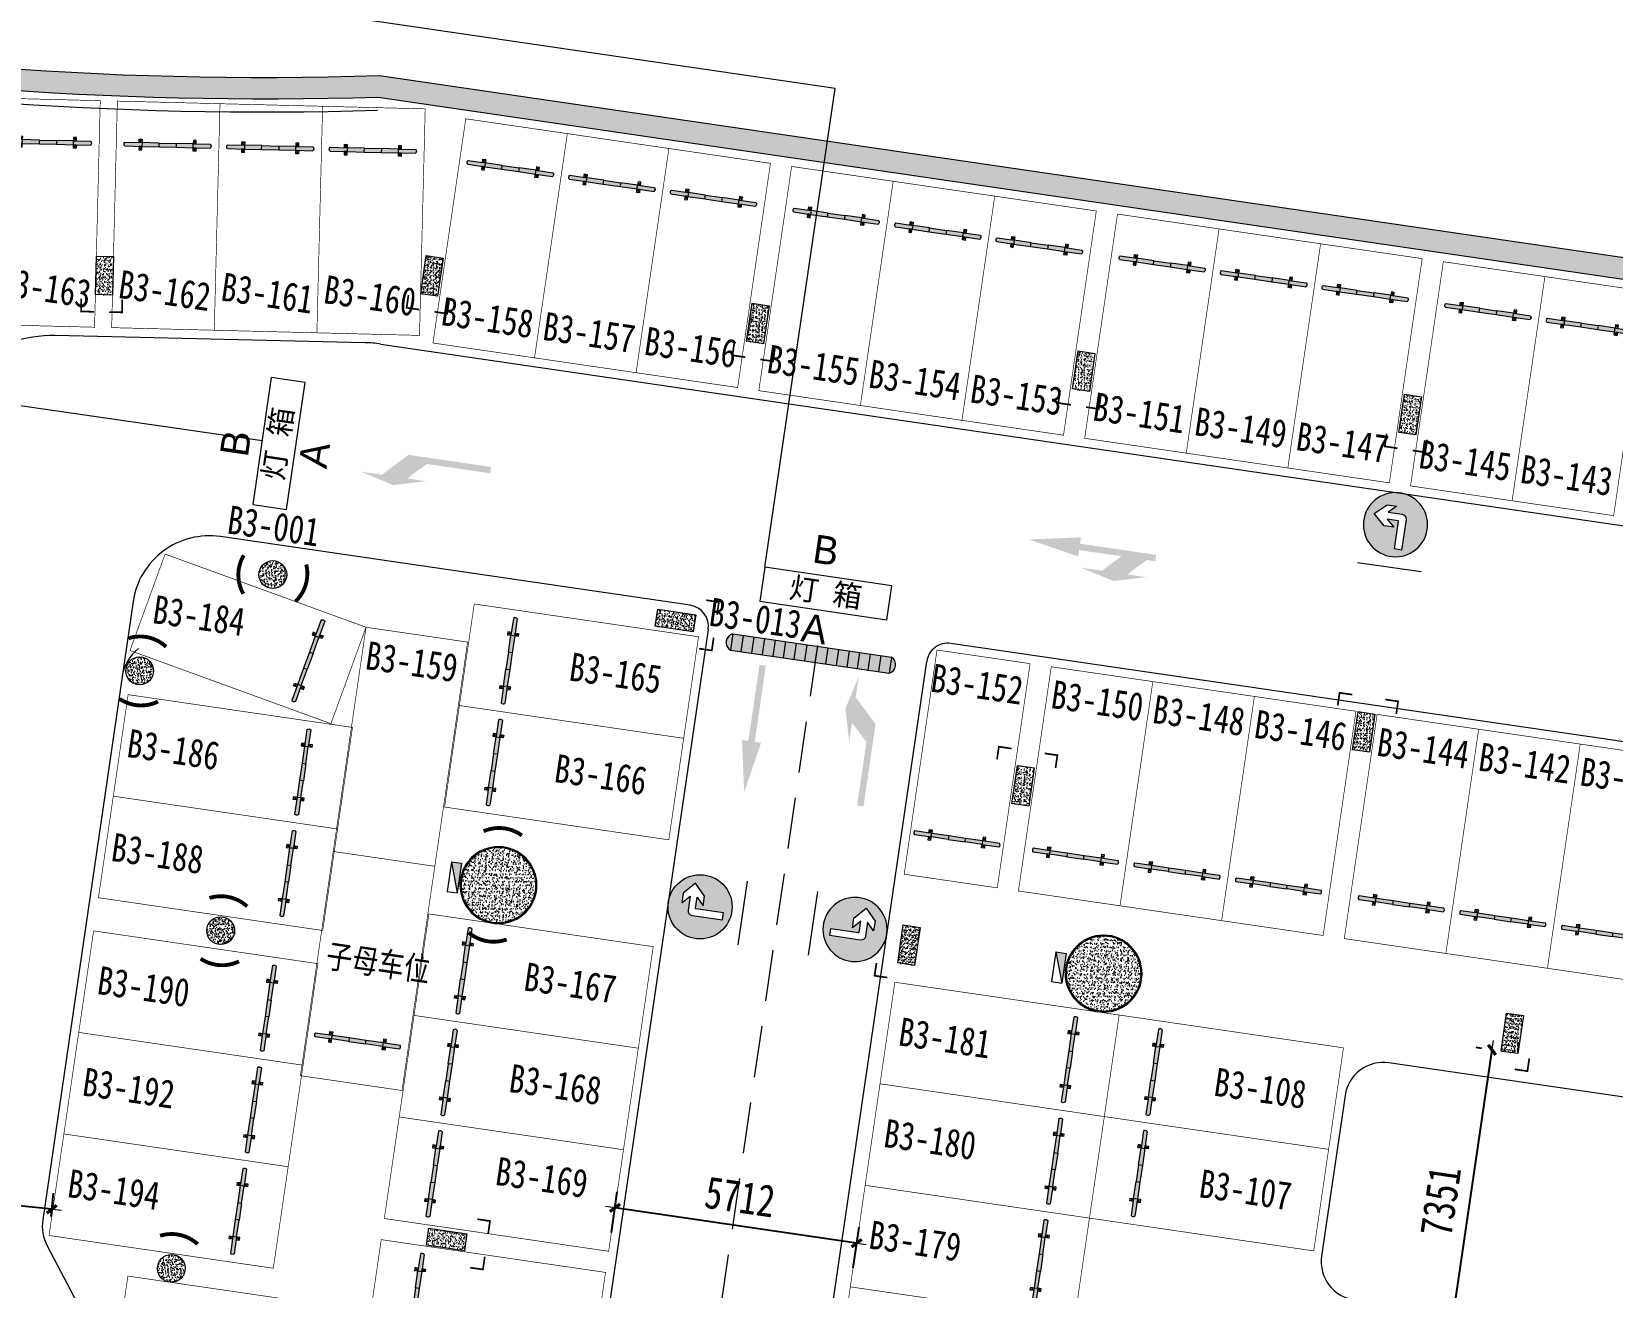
# Model space of a CAD drawing. Header units: inches. Extents: x -414268 to 632271, y -366004 to 318730.
# Drawn here: x 117050 to 154010, y 165800 to 195171 of the extents above; entities that cross this region are included whole.
import ezdxf

# ---------------------------------------------------------------- set-up
doc = ezdxf.new("R2010")
doc.units = ezdxf.units.IN
doc.header["$LTSCALE"] = 1200
doc.header["$MEASUREMENT"] = 0
doc.linetypes.add('DASHEDX2', pattern=[1.5, 1, -0.5])
doc.linetypes.add('DOTE', pattern=[2.4200000000000004, 2, -0.2, 0.02, -0.2])
doc.layers.get('0').update_dxf_attribs({"linetype": 'CONTINUOUS', "lineweight": 0})
doc.layers.get('DEFPOINTS').update_dxf_attribs({"linetype": 'CONTINUOUS', "lineweight": 0})
for name, color, linetype, lineweight in [('0--PAI--', 7, 'CONTINUOUS', 0), ('0--PAI--BLACK', 7, 'CONTINUOUS', 0), ('0--PAI--BLUE', 5, 'CONTINUOUS', 0), ('0--PAI--HUANG', 40, 'CONTINUOUS', 0), ('0--子母车位（文字）', 11, 'CONTINUOUS', 0), ('0--尺寸', 3, 'CONTINUOUS', 0), ('0--弧型立面标', 7, 'CONTINUOUS', 0), ('0--挡车架', 7, 'CONTINUOUS', 0), ('0--灯箱编号', 3, 'CONTINUOUS', 0), ('0--直行箭头', 7, 'CONTINUOUS', 0), ('0--立面标', 7, 'CONTINUOUS', 0), ('0--路缘线', 1, 'CONTINUOUS', 0), ('0--转弯箭头', 7, 'CONTINUOUS', 0), ('0－－直行转弯箭头', 7, 'CONTINUOUS', 0), ('0－－车位', 4, 'CONTINUOUS', 0), ('0－－车位号码', 7, 'CONTINUOUS', 0), ('7', 7, 'CONTINUOUS', 0), ('COL-GRID-UG-2$0$A-ANNO-DIM', 7, 'CONTINUOUS', 0), ('COL-GRID-UG-2$0$A-CORE-PAR', 7, 'CONTINUOUS', 0), ('COL-GRID-UG-2$0$A-MTRL-HTC', 7, 'CONTINUOUS', 0), ('COL-GRID-UG-2$0$STR-COMP-0', 7, 'CONTINUOUS', 0), ('COL-GRID-UG-2$0$STR-COMP-4', 7, 'CONTINUOUS', 0), ('COL-HATCH', 7, 'CONTINUOUS', 0), ('COLUMN', 7, 'CONTINUOUS', 0), ('DOTE', 7, 'DOTE', 0), ('HATCH', 7, 'CONTINUOUS', 0), ('HY消火栓', 7, 'CONTINUOUS', 0), ('PUB_TEXT', 7, 'CONTINUOUS', 0), ('WALL', 7, 'CONTINUOUS', 0)]:
    doc.layers.add(name, color=color, linetype=linetype, lineweight=lineweight)
doc.styles.add('-宋体', font='', dxfattribs={"width": 0.8})
doc.styles.add('-黑体', font='simhei.ttf', dxfattribs={"width": 0.8})
doc.styles.add('COL-GRID-UG-1_8A_200701112', font='romans.shx', dxfattribs={"width": 0.85})
doc.styles.add('方正大黑', font='', dxfattribs={"width": 0.8})
doc.styles.get('-宋体').set_extended_font_data('SimSun')
doc.styles.get('方正大黑').set_extended_font_data('FZDaHei-B02S')
doc.dimstyles.new('DIMN150', dxfattribs={"dimscale": 1.5, "dimtxt": 250, "dimasz": 1, "dimexe": 250, "dimexo": 300, "dimgap": 150, "dimtad": 1, "dimdec": 0, "dimzin": 0, "dimdsep": 46, "dimtxsty": 'COL-GRID-UG-1_8A_200701112', "dimblk": '_DIMX', "dimcen": 0.09, "dimdle": 0.375, "dimclrd": 1, "dimclre": 1, "dimclrt": 7, "dimadec": 0, "dimazin": 0, "dimtfac": 1, "dimtdec": 0, "dimtix": 1, "dimtmove": 0, "dimatfit": 3, "dimldrblk": '_DIMX', "dimfxl": 250, "dimtolj": 1, "dimtzin": 0, "dimarcsym": 0})

# ---------------------------------------------------------------- blocks, each defined once
blk = doc.blocks.new('COL-GRID-UG-2$0$_8')
at = {"layer": 'COL-GRID-UG-2$0$STR-COMP-4'}
h = blk.add_hatch(dxfattribs=at)
h.set_pattern_fill('AR-CONC', color=251, scale=0.02, angle=8.320600316395613, style=0)
h.set_pattern_definition([(50.00000000000038, (-65.0903522020077, -5.269292141296299), (0.1434520365201508, -0.01255042699651813), [0.015, -0.165]), (355.0000000000004, (-65.0903522020077, -5.269292141296299), (-0.02775026672260095, 0.1504384267400022), [0.012, -0.132]), (100.4514000000003, (-65.07839786600769, -5.270338009296299), (0.1157018763428035, 0.1378879084121915), [0.012748038, -0.1402284224]), (46.18420000000039, (-65.0903522020077, -5.2292921412963), (0.2134482097251291, -0.0331038028658023), [0.0225, -0.2475000000000001]), (96.63560000000038, (-65.07256485300769, -5.2320508026963), (0.1869325411097395, 0.1948235741800896), [0.0191220576, -0.2103426]), (351.1842000000003, (-65.0903522020077, -5.2292921412963), (0.1869323890267243, 0.1948237201850661), [0.01800000000000001, -0.1980000000000001]), (21.00000000000039, (-65.07035220200768, -5.239292141296302), (0.1193814104236928, -0.08052377813306705), [0.015, -0.165]), (326.0000000000004, (-65.07035220200768, -5.239292141296302), (0.04866306638431545, 0.1450300090093709), [0.012, -0.132]), (71.45140000000038, (-65.06040375540769, -5.2460024624963), (0.1680445257162976, 0.06450609934199153), [0.012748038, -0.1402284224]), (37.50000000000041, (-65.0903522020077, -5.269292141296299), (0.002431971063457723, 0.06657877076626231), [0, -0.1304, 0, -0.134, 0, -0.1325]), (7.500000000000348, (-65.0903522020077, -5.269292141296299), (0.05261390748842924, 0.07888234237647238), [0, -0.07640000000000001, 0, -0.1274, 0, -0.05050000000000001]), (327.5000000000003, (-65.13495220200768, -5.269292141296299), (0.1067644872344819, -0.004510974346875299), [0, -0.05000000000000002, 0, -0.156, 0, -0.207]), (317.5000000000003, (-65.15495220200769, -5.269292141296301), (0.1166372338684771, 0.02002099646646426), [0, -0.06500000000000002, 0, -0.1036, 0, -0.147])])
h.paths.add_polyline_path([(0.4500000000000597, -0.2000000000000028), (-0.4500000000000455, -0.2000000000000135), (-0.4500000000000313, 0.1999999999999922), (0.4500000000000455, 0.2000000000000028)])
at = {"layer": 'COL-GRID-UG-2$0$STR-COMP-0'}
blk.add_lwpolyline([(0.4500000000000597, -0.2000000000000028), (-0.4500000000000455, -0.2000000000000135), (-0.4500000000000313, 0.1999999999999922), (0.4500000000000455, 0.2000000000000028)], close=True, dxfattribs=at)
blk = doc.blocks.new('COL-GRID-UG-2$0$_65')
at = {"layer": 'COL-GRID-UG-2$0$STR-COMP-4'}
h = blk.add_hatch(dxfattribs=at)
h.set_pattern_fill('AR-CONC', color=251, scale=0.02000000000000003, angle=-71.45922951694362, style=0)
h.set_pattern_definition([(330.220170166661, (9.780911265253447, -53.02194924296044), (0.01310157522271839, -0.1434027500651823), [0.01500000000000002, -0.1650000000000003]), (275.2201701666611, (9.780911265253447, -53.02194924296044), (0.1431276881705953, 0.05400242977981085), [0.01200000000000002, -0.1320000000000001]), (20.67157016666113, (9.78200306402368, -53.03389947159923), (0.1562291924156083, -0.08940044134511446), [0.01274803800000002, -0.1402284224000002]), (326.4043701666611, (9.820276593525996, -53.01485199490259), (0.005293820626032765, -0.2159351186403456), [0.02250000000000003, -0.2475000000000004]), (16.85577016666115, (9.820717733939517, -53.03284658832125), (0.2249000141792535, -0.1493987403033274), [0.01912205760000002, -0.2103426000000002]), (271.4043701666612, (9.820276593525996, -53.01485199490259), (0.2249001308833271, -0.1493985647275436), [0.01800000000000001, -0.1980000000000001]), (301.2201701666611, (9.813983885486785, -53.03630897105332), (-0.05806413691702267, -0.1317746409733485), [0.01500000000000002, -0.1650000000000003]), (246.2201701666611, (9.813983885486785, -53.03630897105332), (0.1513631941852344, -0.02215809082988847), [0.01200000000000002, -0.1320000000000001]), (351.6715701666611, (9.809145200398241, -53.0472901880612), (0.0932989364987837, -0.1539328032737996), [0.01274803800000002, -0.1402284224000002]), (317.7201701666611, (9.780911265253447, -53.02194924296044), (0.06595388672758523, 0.009419767806314105), [0, -0.1304000000000001, 0, -0.1340000000000001, 0, -0.1325000000000001]), (287.720170166661, (9.780911265253447, -53.02194924296044), (0.08696608138238515, -0.03778290471883278), [0, -0.0764000000000001, 0, -0.1274000000000002, 0, -0.05050000000000007]), (247.7201701666611, (9.772997833668946, -52.97805690193655), (0.01450395159196302, -0.1058708647939462), [0, -0.05000000000000007, 0, -0.1560000000000002, 0, -0.2070000000000003]), (237.7201701666611, (9.769449209640019, -52.95837423780027), (0.04039841199479828, -0.1112342255436634), [0, -0.06500000000000007, 0, -0.1036000000000001, 0, -0.1470000000000002])])
edge = h.paths.add_edge_path()
edge.add_arc((-3.552713678800501e-15, 0), 0.325, 0, 360)
at = {"layer": 'COL-GRID-UG-2$0$STR-COMP-0'}
blk.add_circle((-3.552713678800501e-15, 0), 0.325, dxfattribs=at)
blk = doc.blocks.new('COL-GRID-UG-2$0$COL_1_80')
at = {"layer": 'COL-GRID-UG-2$0$A-MTRL-HTC'}
h = blk.add_hatch(dxfattribs=at)
h.set_pattern_fill('STEEL', color=256, scale=0.5, style=0)
h.set_pattern_definition([(315, (21.45000000000017, -21.45000000000019), (-0.04419417382415922, -0.04419417382415921), []), (315, (21.45000000000017, -21.48125000000019), (-0.04419417382415922, -0.04419417382415921), [])])
edge = h.paths.add_edge_path(flags=16)
edge.add_arc((-8.881784197001252e-16, 0), 0.8749999999999984, 0, 360)
edge = h.paths.add_edge_path()
edge.add_arc((-8.881784197001252e-16, 0), 0.8999999999999985, 0, 360)
h = blk.add_hatch(dxfattribs=at)
h.set_pattern_fill('AR-CONC', color=256, scale=0.025, style=0)
h.set_pattern_definition([(310, (21.45000000000017, -21.45000000000019), (0.1793150456501884, 0.01568803374564876), [0.01875, -0.20625]), (5.000000000000026, (21.45000000000017, -21.45000000000019), (-0.03468783340325002, -0.188048033425003), [0.015, -0.165]), (259.5486, (21.46494292000016, -21.44869266500019), (0.1446273454285054, -0.1723598855152384), [0.01593504749999999, -0.1752855279999999]), (313.8158, (21.45000000000017, -21.5000000000002), (0.2668102621564111, 0.04137975358225449), [0.02812499999999999, -0.3093749999999999]), (263.3644, (21.47223418625017, -21.4965516732502), (0.2336656763871758, -0.2435294677251105), [0.02390257199999999, -0.26292825]), (8.815800000000026, (21.45000000000017, -21.5000000000002), (0.2336654862834068, -0.2435296502313312), [0.0225, -0.2475]), (339, (21.47500000000016, -21.48750000000018), (0.1492267630296154, 0.1006547226663347), [0.01874999999999999, -0.2062499999999999]), (34, (21.47500000000016, -21.48750000000018), (0.06082883298039541, -0.1812875112617133), [0.015, -0.165]), (288.5486, (21.48743555825017, -21.4791120985002), (0.2100556571453725, -0.08063262417748812), [0.01593504749999999, -0.1752855279999999]), (322.5, (21.45000000000017, -21.45000000000019), (0.003039963829322657, -0.08322346345782788), [0, -0.163, 0, -0.1675, 0, -0.165625]), (352.5, (21.45000000000017, -21.45000000000019), (0.06576738436053713, -0.09860292797059007), [0, -0.0955, 0, -0.15925, 0, -0.063125]), (32.50000000000005, (21.39425000000017, -21.45000000000019), (0.1334556090431022, 0.005638717933594935), [0, -0.06249999999999999, 0, -0.195, 0, -0.2587499999999999]), (42.50000000000004, (21.36925000000016, -21.45000000000019), (0.1457965423355966, -0.02502624558307943), [0, -0.08124999999999999, 0, -0.1295, 0, -0.18375])])
edge = h.paths.add_edge_path()
edge.add_arc((-8.881784197001252e-16, 0), 0.8749999999999984, 0, 360)
at = {"layer": 'COL-GRID-UG-2$0$A-CORE-PAR'}
for radius in [0.8999999999999985, 0.8749999999999984]:
    blk.add_circle((-8.881784197001252e-16, 0), radius, dxfattribs=at)
blk = doc.blocks.new('HY')
for p, q in [((0, 0), (0.2400000000000055, -1.77635683940025e-15)), ((0, 0), (0.2400000000000038, -0.6999999999999993)), ((1.77635683940025e-15, -1.77635683940025e-15), (0, -0.6999999999999993)), ((0.240000000000002, -1.77635683940025e-15), (0.2400000000000002, -0.6999999999999993)), ((0, -0.6999999999999993), (0.2400000000000038, -0.6999999999999993))]:
    blk.add_line(p, q)
blk.add_solid([(1.77635683940025e-15, -5.329070518200751e-15), (0.2400000000000055, -1.77635683940025e-15), (0.2400000000000002, -0.6999999999999993)])
blk = doc.blocks.new('A$C47DC52A3')
at = {"layer": 'DOTE'}
blk.add_circle((13968.80007173077, 13968.80005914877), 13968.79999999996, dxfattribs=at)
at = {"layer": 'WALL'}
blk.add_lwpolyline([(16018.78656021537, 24118.80005914977), (16278.28656021537, 24118.80005914977), (16278.28656021537, 23368.80005914977), (16018.78656021537, 23368.80005914977), (16018.80007173079, 21868.80005914873), (16168.80007173079, 21868.80005914873), (16168.78656021537, 23268.80005914977), (16378.28656021537, 23268.80005914977), (16378.28656021537, 24118.80005914872), (16168.78656021537, 24118.80005914872), (16168.80007173079, 24118.80005915424), (16018.80007173079, 24118.80005915424)], close=True, dxfattribs=at)
blk = doc.blocks.new('A$C6F4820FC')
at = {"layer": '0--挡车架'}
h = blk.add_hatch(color=256, dxfattribs=at)
h.paths.add_polyline_path([(2017.784217856827, 79.3952663297232, 0.3952043560108401), (2017.78421785311, 169.3952663332057), (1617.474230922457, 169.3952663332057), (1617.474230922458, 79.39526633119387), (1684.499301437642, 79.39526633119385)])
h.paths.add_polyline_path([(818.9364171714836, 169.3952663332057), (818.9364171714836, 79.39526633119385), (1216.632018534735, 79.39526633119385), (1216.632018534736, 169.3952663332057)])
h.paths.add_polyline_path([(418.094204783764, 79.39526633119385), (418.0942047837638, 169.3952663332057), (351.0691342685791, 169.3952663332057), (17.78421785310638, 169.395266333202, 0.3952043560108128), (17.78421784939219, 79.39526632972411)])
h = blk.add_hatch(color=256, dxfattribs=at)
h.paths.add_polyline_path([(1617.474230922457, 169.3952663332057), (1684.499301437642, 169.3952663332057), (1684.499301437642, 248.7905199443812), (1617.474230922457, 248.7905199443812)])
h.paths.add_polyline_path([(1638.848788944474, 209.0928931387934, -1), (1663.124743415625, 209.0928931387934, -1)], flags=16)
h.paths.add_polyline_path([(1617.474230922457, 1.272001827601343e-05), (1684.499301437642, 1.272001827601343e-05), (1684.499301437642, 79.39526633119387), (1617.474230922457, 79.39526633119384)])
h.paths.add_polyline_path([(1638.848788944473, 39.69763952560606, -1), (1663.124743415624, 39.69763952560606, -1)], flags=16)
h.paths.add_polyline_path([(351.069134268579, 248.7905199443813), (351.0691342685791, 169.3952663332057), (418.0942047837639, 169.3952663332057), (418.0942047837638, 248.7905199443812)])
h.paths.add_polyline_path([(396.7196467617473, 209.0928931387934, 1), (372.4436922905957, 209.0928931387934, 1)], flags=16)
h.paths.add_polyline_path([(418.0942047837639, 79.39526633119387), (351.0691342685791, 79.39526633119387), (351.0691342685791, 1.272001827601343e-05), (418.0942047837639, 1.272001827601343e-05)])
h.paths.add_polyline_path([(372.4436922905957, 39.69763952560606, -1), (396.7196467617473, 39.69763952560606, -1)], flags=16)
h = blk.add_hatch(color=40, dxfattribs=at)
h.paths.add_polyline_path([(1216.632018534736, 169.3952663332056), (1216.632018534735, 79.39526633119385), (1617.474230922457, 79.39526633119385), (1617.474230922457, 169.3952663332056)])
h.paths.add_polyline_path([(818.9364171714836, 79.39526633119385), (818.9364171714836, 169.3952663332057), (418.0942047837639, 169.3952663332057), (418.0942047837639, 79.39526633119385)])
for p, q in [((17.78421785310638, 169.395266333202), (418.0942047837639, 169.3952663332057)), ((17.78421784939155, 79.39526632972411), (418.0942047837639, 79.39526633119385)), ((818.9364171714838, 169.3952663332057), (1216.632018534736, 169.3952663332057)), ((818.9364171714838, 79.39526633119385), (1216.632018534735, 79.39526633119385)), ((1617.474230922457, 169.3952663332057), (2017.78421785311, 169.3952663332057)), ((1617.474230922457, 79.39526633119385), (2017.784217856827, 79.3952663297232))]:
    blk.add_line(p, q, dxfattribs=at)
for points in [[(418.0942047837639, 169.3952663332057), (351.0691342685791, 169.3952663332057), (351.0691342685791, 248.7905199443812), (418.0942047837639, 248.7905199443812)], [(418.0942047837639, 79.39526633119385), (351.0691342685791, 79.39526633119385), (351.0691342685791, 1.272001827601343e-05), (418.0942047837639, 1.272001827601343e-05)], [(1617.474230922457, 169.3952663332057), (1684.499301437642, 169.3952663332057), (1684.499301437642, 248.7905199443812), (1617.474230922457, 248.7905199443812)], [(1617.474230922457, 79.39526633119385), (1684.499301437642, 79.39526633119385), (1684.499301437642, 1.272001827601343e-05), (1617.474230922457, 1.272001827601343e-05)]]:
    blk.add_lwpolyline(points, close=True, dxfattribs=at)
at = {"layer": '0--挡车架', "color": 0}
for points in [[(818.9364171714838, 169.3952663332057), (818.9364171714838, 79.39526633119385), (418.0942047837639, 79.39526633119385), (418.0942047837639, 169.3952663332057)], [(1617.474230922457, 169.3952663332057), (1617.474230922457, 79.39526633119385), (1216.632018534735, 79.39526633119385), (1216.632018534736, 169.3952663332057)]]:
    blk.add_lwpolyline(points, close=True, dxfattribs=at)
at = {"layer": '0--挡车架'}
for centre in [(384.5816695261715, 209.0928931387934), (384.5816695261715, 39.69763952560606), (1650.986766180049, 209.0928931387934), (1650.986766180049, 39.69763952560606)]:
    blk.add_circle(centre, 12.13797723557582, dxfattribs=at)
for centre, start, end in [((65.82469069586296, 124.3952663294804), 136.8717046789877, 223.1282953162828), ((1969.743745010358, 124.3952663294804), 316.871704683716, 43.12829532101674)]:
    blk.add_arc(centre, 65.82466886578737, start, end, dxfattribs=at)
blk = doc.blocks.new('A$C001A7B1A')
at = {"layer": '0－－车位', "const_width": 15}
blk.add_lwpolyline([(2407.499988817268, 5307.500045389108), (7.499988817267877, 5307.500045389108), (7.499988817267877, 7.500045389109687), (2407.499988817268, 7.500045389109687)], close=True, dxfattribs=at)
at = {"layer": '0--挡车架'}
blk.add_blockref('A$C6F4820FC', (189.7157709641579, 883.1047790596294), dxfattribs=at)
blk = doc.blocks.new('A$C62CC74C0')
at = {"layer": '0－－车位', "const_width": 15}
blk.add_lwpolyline([(2207.500087879111, 5307.500045389108), (7.500087879110652, 5307.500045389108), (7.500087879110652, 7.500045389109687), (2207.500087879111, 7.500045389109687)], close=True, dxfattribs=at)
at = {"layer": '0--挡车架'}
blk.add_blockref('A$C6F4820FC', (89.71587002600063, 883.1047790596294), dxfattribs=at)
blk = doc.blocks.new('_DIMX')
blk.add_line((-150, 0), (150, 0))
at = {"const_width": 50}
blk.add_lwpolyline([(-70, -70), (70, 70)], dxfattribs=at)
blk = doc.blocks.new('*D276')
at = {"layer": '0--尺寸', "color": 0, "lineweight": -2}
for p, q in [((130605.4110572214, 167084.4728274867), (130744.0295981992, 168032.2825941987)), ((136339.9568181483, 166834.88088481), (130691.2468205292, 167661.0128426953)), ((136257.0894763626, 166257.9067340609), (136395.7080172867, 167205.7165004062))]:
    blk.add_line(p, q, dxfattribs=at)
at = {"layer": 'DEFPOINTS', "color": 0}
for p in [(130689.762609795, 167661.2299106489), (130540.2906711364, 166639.2096072269), (136191.9690902775, 165812.6435138011)]:
    blk.add_point(p, dxfattribs=at)
at = {"layer": '0--尺寸', "color": 0, "lineweight": -2, "xscale": 1.5, "yscale": 1.5, "zscale": 1.5}
for p, rotation in [((130689.762609795, 167661.2299106489), 171.6793996836047), ((136341.4410288825, 166834.6638168564), 351.6793996836047)]:
    blk.add_blockref('_DIMX', p, dxfattribs=dict(at, rotation=rotation))
at = {"layer": '0--尺寸', "color": 7, "insert": (133613.2823984664, 167915.8416941423), "char_height": 750, "attachment_point": 5, "rotation": 351.6793996836047, "style": '-黑体'}
blk.add_mtext('\\A1;5712', dxfattribs=at)
blk = doc.blocks.new('*D298')
at = {"layer": '0--尺寸', "color": 0, "lineweight": -2}
for p, q in [((156907.2429083578, 166954.0584004248), (158918.0678899148, 164491.2041596073)), ((154320.8766131206, 161221.8902869378), (158679.7413130424, 164780.7342836984)), ((152546.0543781741, 163393.3170863703), (154556.8793597312, 160930.4628455527))]:
    blk.add_line(p, q, dxfattribs=at)
at = {"layer": 'DEFPOINTS', "color": 0}
for p in [(156622.645314268, 167302.6329397106), (158680.9032281734, 164781.6829423454), (152261.4567840843, 163741.891625656)]:
    blk.add_point(p, dxfattribs=at)
at = {"layer": '0--尺寸', "color": 0, "lineweight": -2, "xscale": 1.5, "yscale": 1.5, "zscale": 1.5}
for p, rotation in [((158680.9032281734, 164781.6829423454), 39.23030489108013), ((154319.7146979897, 161220.9416282908), 219.2303048910802)]:
    blk.add_blockref('_DIMX', p, dxfattribs=dict(at, rotation=rotation))
at = {"layer": '0--尺寸', "color": 7, "insert": (156070.7478004665, 163527.4379007944), "char_height": 750, "attachment_point": 5, "rotation": 39.23030489108013, "style": '-黑体'}
blk.add_mtext('\\A1;5630', dxfattribs=at)
blk = doc.blocks.new('*D299')
at = {"layer": '0--尺寸', "color": 0, "lineweight": -2}
for p, q in [((151194.1965513934, 171353.7955633788), (150130.8203035877, 164082.9183325948)), ((150960.7094702427, 171389.4593418987), (150823.3609357972, 171409.5467625172)), ((149896.8990865265, 164115.6136896468), (149759.5505520842, 164135.7011102648))]:
    blk.add_line(p, q, dxfattribs=at)
at = {"layer": 'DEFPOINTS', "color": 0}
for p in [(151405.9726905025, 171324.3389558136), (150130.6032356341, 164081.4341218605), (150342.1623067864, 164050.4933035616)]:
    blk.add_point(p, dxfattribs=at)
at = {"layer": '0--尺寸', "color": 0, "lineweight": -2, "xscale": 1.5, "yscale": 1.5, "zscale": 1.5}
for p, rotation in [((151194.413619347, 171355.279774113), 81.6793996836047), ((150130.603235634, 164081.4341218606), 261.6793996836047)]:
    blk.add_blockref('_DIMX', p, dxfattribs=dict(at, rotation=rotation))
at = {"layer": '0--尺寸', "color": 7, "insert": (149994.6135971009, 167816.0375271144), "char_height": 750, "attachment_point": 5, "rotation": 81.67939968360471, "style": '-黑体'}
blk.add_mtext('\\A1;7351', dxfattribs=at)
blk = doc.blocks.new('*D300')
at = {"layer": '0--尺寸', "color": 0, "lineweight": -2}
for p, q in [((111988.275144272, 168041.7829363039), (112045.044868236, 168581.5754792749)), ((117519.9563305502, 167628.7134905902), (112007.3143849348, 168208.4754114247)), ((117503.900635318, 167461.7072374213), (117560.6703592821, 168001.4997803923))]:
    blk.add_line(p, q, dxfattribs=at)
at = {"layer": 'DEFPOINTS', "color": 0}
for p in [(112005.8226122195, 168208.6323004487), (111941.2084370521, 167594.2511217125), (117456.8339280982, 167014.1754228299)]:
    blk.add_point(p, dxfattribs=at)
at = {"layer": '0--尺寸', "color": 0, "lineweight": -2, "xscale": 1.5, "yscale": 1.5, "zscale": 1.5}
for p, rotation in [((112005.8226122195, 168208.6323004487), 173.9963002166593), ((117521.4481032655, 167628.5566015661), 353.9963002166593)]:
    blk.add_blockref('_DIMX', p, dxfattribs=dict(at, rotation=rotation))
at = {"layer": '0--尺寸', "color": 7, "insert": (114834.2354185723, 168589.8921728945), "char_height": 750, "attachment_point": 5, "rotation": 353.9963002166593, "style": '-黑体'}
blk.add_mtext('\\A1;5546', dxfattribs=at)
blk = doc.blocks.new('A$C50091FAB')
at = {"layer": '0--PAI--BLUE'}
h = blk.add_hatch(color=256, dxfattribs=at)
edge = h.paths.add_edge_path()
edge.add_arc((299.9999944004085, 400.0000107713568), 300, 0, 360)
edge = h.paths.add_edge_path(flags=16)
edge.add_line((312.3871690364904, 573.9583468705459), (384.2358726081438, 506.9583468705459))
edge.add_line((384.2358726081438, 506.9583468705423), (253.9024450060242, 506.9583468705423))
edge.add_arc((253.9024450060242, 462.9583468705459), 44, 90, 180)
edge.add_line((209.9024450060242, 462.9583468705459), (209.9024450060242, 173.9583468705459))
edge.add_line((209.9024450060242, 173.9583468705459), (275.9024450060242, 173.9583468705459))
edge.add_line((275.9024450060242, 173.9583468705459), (275.9024450060242, 435.9583468705459))
edge.add_arc((280.9024450060242, 435.9583468705459), 5, 90, 180, ccw=False)
edge.add_line((280.9024450060242, 440.9583468705459), (384.2358726081438, 440.9583468705459))
edge.add_line((384.2358726081438, 440.9583468705459), (312.3871690364904, 373.9583468705459))
edge.add_line((312.3871690364904, 373.9583468705459), (404.3871690364904, 373.9583468705459))
edge.add_line((404.3871690364904, 373.9583468705459), (511.6240400389579, 473.9583468705459))
edge.add_line((511.6240400389652, 473.9583468705459), (404.3871690364977, 573.9583468705459))
edge.add_line((404.3871690364904, 573.9583468705459), (312.3871690364904, 573.9583468705459))
at = {"layer": '0--PAI--'}
blk.add_lwpolyline([(312.3871690364904, 573.9583468705459), (384.2358726081438, 506.9583468705423), (253.9024450060242, 506.9583468705459, 0.414213562373095), (209.9024450060242, 462.9583468705459), (209.9024450060242, 173.9583468705459), (275.9024450060242, 173.9583468705459), (275.9024450060242, 435.9583468705459, -0.414213562373095), (280.9024450060242, 440.9583468705459), (384.2358726081438, 440.9583468705459), (312.3871690364904, 373.9583468705459), (404.3871690364904, 373.9583468705459), (511.6240400389652, 473.9583468705459), (404.3871690364904, 573.9583468705459)], format="xyb", close=True, dxfattribs=at)
blk.add_circle((299.9999944004085, 400.0000107713568), 300, dxfattribs=at)
at = {"layer": '7'}
blk.add_line((599.9999944004085, 1.07713567558676e-05), (-5.599591531790793e-06, 1.07713567558676e-05), dxfattribs=at)
blk = doc.blocks.new('A$C29882D7A')
at = {"layer": '0--PAI--BLACK'}
h = blk.add_hatch(color=256, dxfattribs=at)
h.paths.add_polyline_path([(3874.999797726574, 380.0000303354391), (3874.999797726574, 3.033546090591699e-05, 0.6578947368418079)])
h.paths.add_polyline_path([(3374.999797726516, 3.033543907804415e-05), (3624.999797726574, 3.033543907804415e-05), (3624.999797726574, 380.0000303354354), (3374.999797726574, 380.0000303354391)])
h.paths.add_polyline_path([(3124.999797726516, 380.0000303354427), (2874.999797726516, 380.0000303354354), (2874.999797726574, 3.033544271602295e-05), (3124.999797726574, 3.033544271602295e-05)])
h.paths.add_polyline_path([(2624.999797726574, 380.0000303354427), (2374.999797726516, 380.0000303354391), (2374.999797726632, 3.033543907804415e-05), (2624.999797726574, 3.033543907804415e-05)])
h.paths.add_polyline_path([(2124.999797726574, 380.0000303354427), (1874.999797726516, 380.00003033545), (1874.999797726574, 3.033543544006534e-05), (2124.999797726516, 3.033544271602295e-05)])
h.paths.add_polyline_path([(1374.999797726574, 3.033543180208653e-05), (1624.999797726574, 3.033543180208653e-05), (1624.999797726632, 380.00003033545), (1374.999797726574, 380.0000303354573)])
h.paths.add_polyline_path([(1124.999797726574, 380.0000303354536), (874.9997977265739, 380.0000303354573), (874.9997977265157, 3.033543544006534e-05), (1124.999797726574, 3.033544271602295e-05)])
h.paths.add_polyline_path([(374.9997977265739, 3.033543544006534e-05), (624.9997977265157, 3.033543180208653e-05), (624.9997977265739, 380.0000303354609), (374.9997977265157, 380.0000303354609)])
h.paths.add_polyline_path([(124.9997977265739, 3.03354681818746e-05), (124.9997977265739, 380.0000303354573, 0.6578947368418557)])
at = {"layer": '0--PAI--HUANG'}
h = blk.add_hatch(color=40, dxfattribs=at)
h.paths.add_polyline_path([(3624.999797726574, 3.033543907804415e-05), (3874.999797726574, 3.033544271602295e-05), (3874.999797726574, 380.0000303354282), (3624.999797726516, 380.0000303354318)])
h.paths.add_polyline_path([(3124.999797726574, 3.033543544006534e-05), (3374.999797726632, 3.033544271602295e-05), (3374.999797726632, 380.0000303354391), (3124.999797726574, 380.0000303354391)])
h.paths.add_polyline_path([(2874.999797726516, 380.0000303354427), (2624.999797726632, 380.0000303354464), (2624.999797726574, 3.033543544006534e-05), (2874.999797726516, 3.033543907804415e-05)])
h.paths.add_polyline_path([(2124.999797726574, 3.033543907804415e-05), (2374.999797726516, 3.033543544006534e-05), (2374.999797726632, 380.0000303354391), (2124.999797726574, 380.0000303354427)])
h.paths.add_polyline_path([(1874.999797726632, 380.00003033545), (1624.999797726632, 380.0000303354536), (1624.999797726574, 3.033543180208653e-05), (1874.999797726574, 3.033543180208653e-05)])
h.paths.add_polyline_path([(1124.999797726632, 3.033543907804415e-05), (1374.999797726574, 3.033543907804415e-05), (1374.999797726574, 380.00003033545), (1124.999797726574, 380.00003033545)])
h.paths.add_polyline_path([(624.9997977265739, 3.033543544006534e-05), (874.9997977266321, 3.033544271602295e-05), (874.9997977266321, 380.0000303354573), (624.9997977265739, 380.0000303354609)])
h.paths.add_polyline_path([(374.9997977265739, 380.0000303354573), (124.9997977265157, 380.0000303354536), (124.9997977266321, 3.033543180208653e-05), (374.9997977265739, 3.033543544006534e-05)])
for p, q in [((124.9997977265739, 380.0000303354609), (3874.999797726632, 380.0000303354318)), ((124.9997977265739, 380.0000303354573), (124.9997977265739, 3.033546090591699e-05)), ((374.9997977265739, 380.0000303354573), (374.9997977265739, 3.033546090591699e-05)), ((624.9997977265739, 380.0000303354573), (624.9997977265739, 3.033546090591699e-05)), ((874.9997977265739, 380.0000303354536), (874.9997977265739, 3.033546090591699e-05)), ((1124.999797726574, 380.00003033545), (1124.999797726574, 3.033545362995937e-05)), ((1374.999797726574, 380.00003033545), (1374.999797726574, 3.033545362995937e-05)), ((1624.999797726574, 380.00003033545), (1624.999797726574, 3.033545362995937e-05)), ((1874.999797726574, 380.0000303354464), (1874.999797726574, 3.033545362995937e-05)), ((2124.999797726574, 380.0000303354464), (2124.999797726574, 3.033545362995937e-05)), ((2374.999797726574, 380.0000303354464), (2374.999797726574, 3.033545362995937e-05)), ((2624.999797726574, 380.0000303354391), (2624.999797726574, 3.033545362995937e-05)), ((2874.999797726574, 380.0000303354391), (2874.999797726574, 3.033545362995937e-05)), ((3124.999797726574, 380.0000303354391), (3124.999797726574, 3.033544635400176e-05)), ((3374.999797726574, 380.0000303354391), (3374.999797726574, 3.033544635400176e-05)), ((3624.999797726574, 380.0000303354318), (3624.999797726574, 3.033544635400176e-05)), ((3874.999797726574, 380.0000303354318), (3874.999797726574, 3.033544635400176e-05)), ((124.9997977266903, 3.033543180208653e-05), (3874.999797726574, 3.033543907804415e-05))]:
    blk.add_line(p, q)
for centre, start, end in [((206.8997977266554, 190.0000303354645), 113.3185853070667, 246.6814146929501), ((3793.099797726492, 190.0000303354536), 293.3185853070499, 66.68141469293329)]:
    blk.add_arc(centre, 206.9000000000259, start, end)
blk = doc.blocks.new('A$C7C86658F')
at = {"lineweight": 0, "ltscale": 5}
blk.add_lwpolyline([(-6107.229106128681, 112213.2378042227), (-3107.229106128798, 112213.2378042257), (-3107.229106129613, 113013.2378042257), (-6107.229106129613, 113013.2378042227)], close=True, dxfattribs=at)
at = {"layer": 'PUB_TEXT', "style": '-宋体'}
blk.add_text('灯 箱', height=500, dxfattribs=at).set_placement((-5467.208946702653, 112391.5051336742))
blk = doc.blocks.new('A$C05C00BD5')
blk.add_blockref('A$C7C86658F', (15917.71773816738, -1755.687899066339))
at = {"color": 1, "style": '方正大黑'}
for s, p in [('B', (10869.16250029986, 111530.6753273577)), ('A', (10869.16250029975, 109671.1952866547))]:
    blk.add_text(s, height=661.5104015238736, dxfattribs=at).set_placement(p)

msp = doc.modelspace()

# ---------------------------------------------------------------- hatches: boundary and pattern name
at = {"layer": '0--直行箭头'}
msp.add_hatch(color=256, dxfattribs=at).paths.add_polyline_path([(133708.9152409011, 177382.3980172289), (134105.2012139245, 178537.2064115458), (133956.7801405045, 178558.9132069075), (134217.2616848448, 180339.9660879468), (134068.8406114248, 180361.6728833084), (133808.3590670845, 178580.6200022692), (133659.9379936647, 178602.3267976309)])
at = {"layer": '0--转弯箭头'}
for points in [[(125507.1153117678, 184565.9016678182), (124744.4786473437, 184879.5660076405), (125239.2155587436, 184807.2100231015), (125863.0177442763, 185271.8290426484), (126456.7020379559, 185185.0018612017), (127792.4916987353, 184989.6407029465), (127770.7849033736, 184841.2196295265), (126286.5741691744, 185058.2875831434), (125832.8998524233, 184720.3828416548), (126278.1630726831, 184655.2624555697)], [(136076.5211627497, 179333.1070453476), (136390.1855025719, 180095.7437097716), (136317.829518033, 179601.0067983718), (136782.4485375799, 178977.2046128392), (136695.6213561331, 178383.5203191595), (136500.2601978779, 177047.7306583801), (136351.8391244579, 177069.4374537418), (136568.9070780748, 178553.6481879411), (136231.0023365861, 179007.3225046922), (136165.8819505012, 178562.0592844323)]]:
    msp.add_hatch(color=256, dxfattribs=at).paths.add_polyline_path(points)
at = {"layer": '0－－直行转弯箭头'}
msp.add_hatch(color=256, dxfattribs=at).paths.add_polyline_path([(141582.300571885, 182634.8268624971), (142077.0374832848, 182562.4708779581), (142530.7118000357, 182900.3756194468), (141541.2379772362, 183045.0875885247), (141519.5311818745, 182896.6665151048), (140364.7227875576, 183292.9524881282), (141584.6515679596, 183341.9297353646), (141562.9447725979, 183193.5086619447), (143343.9976536371, 182933.0271176044), (143322.2908582754, 182784.6060441844), (143124.3960937155, 182813.548438), (142670.7217769646, 182475.6436965114), (143115.9849972244, 182410.5233104263), (142344.9372363091, 182321.1625226749)])
at = {"layer": 'HATCH'}
h = msp.add_hatch(color=256, dxfattribs=at)
edge = h.paths.add_edge_path()
edge.add_line((194597.3997370019, 107341.2020697742), (200599.8219836843, 183104.9452959929))
edge.add_line((200599.8219836841, 183104.9452959929), (125182.7074451744, 194134.8084882046))
edge.add_arc((122486.1080628896, 278689.9923047045), 84598.17231164406, 258.82022960671463, 271.82663448940747, ccw=False)
edge.add_arc((860898.9144335606, 150283.2963869377), 756180.3176841234, 176.5569181422327, 182.0416388163697)
edge.add_arc((115192.2716834571, 123700.0411771464), 10000.00000000001, 182.0416388163688, 261.6795084691858)
edge.add_line((113745.1707794892, 113805.3002015708), (188891.2660117376, 102815.2214709931))
edge.add_line((188891.2660117375, 102815.2214709931), (194597.3997370017, 107341.2020697743))
edge = h.paths.add_edge_path(flags=16)
edge.add_line((194116.1521595891, 107597.6742002852), (200064.4246662271, 182677.928856076))
edge.add_line((200064.4246662272, 182677.928856076), (125154.2107155249, 193633.657096695))
edge.add_arc((122486.1080628895, 278689.9923047045), 85098.17231164407, 259.2056762413853, 271.7967022586329, ccw=False)
edge.add_arc((860898.9144335617, 150283.2963869378), 755680.3176841247, 176.6001817085209, 182.0416388163697)
edge.add_arc((115192.2716834573, 123700.0411771467), 9500.000000000244, 182.0416388163685, 261.6795084691855)
edge.add_line((113817.5258246876, 114300.0372503496), (188749.8306851758, 103341.2252543936))
edge.add_line((188749.8306851758, 103341.2252543935), (194116.1521595891, 107597.6742002852))

# ---------------------------------------------------------------- linework, layer by layer
at = {"color": 6}
for points in [[(134195.8977528051, 182642.7524176692), (135834.1710147376, 193844.5107629076), (104376.5743797015, 198445.2294950468)], [(122437.0903344807, 185596.9931190965), (76195.84246293618, 192290.6674962297)]]:
    msp.add_lwpolyline(points, dxfattribs=at)
at = {"layer": '0--弧型立面标'}
for points, const_width in [([(122000.299093565, 182021.6407942841, -0.2679491924311205), (122008.3725317263, 182921.6045822201, -0.2679491924311205)], 90), ([(123220.6673309274, 181843.1601851368, 0.2679491924311205), (123470.661332578, 182707.7427428713, 0.2679491924311205)], 90), ([(120192.9806358282, 180785.9966674211, 0.2679491924311205), (119314.886563667, 180983.3562388514, 0.2679491924311205)], 90), ([(120005.1134458703, 179501.4473118213, -0.2679491924311205), (119107.2773595547, 179563.8200791915, -0.2679491924311205)], 90), ([(128512.8498607702, 176369.4903074457, 0.2679491924311205), (127618.4594852117, 176469.8190476365, 0.2679491924311205)], 89.99999999999997), ([(122087.4602324305, 174710.3727169763, 0.2679491924311205), (121209.3661602693, 174907.7322884067, 0.2679491924311205)], 90), ([(128157.1083889854, 173937.0938977983, -0.2679491924311205), (127271.445977296, 174097.1004367909, -0.2679491924311205)], 89.99999999999996), ([(121899.5930424726, 173425.8233613765, -0.2679491924311205), (121001.756956157, 173488.1961287468, -0.2679491924311205)], 90), ([(120932.0956870964, 166810.5218567829, 0.2679491924311205), (120054.0016149353, 167007.8814282133, 0.2679491924311205)], 90)]:
    msp.add_lwpolyline(points, format="xyb", dxfattribs=dict(at, const_width=const_width))
at = {"layer": '0--立面标'}
for points, const_width in [([(118505.3759210553, 188618.9087103406), (118205.4418057944, 188625.195720971), (118211.7288164248, 188925.1298362319)], 39.99999999999999), ([(118863.0841215521, 188611.4106794577), (119163.0182368131, 188605.1236688273), (119169.3052474435, 188905.0577840882)], 39.99999999999999), ([(126114.7436322037, 188670.0658121262), (125817.9014853638, 188713.4794028495), (125861.3150760871, 189010.3215496894)], 40), ([(126468.7642813232, 188618.2897832432), (126765.6064281631, 188574.8761925199), (126809.0200188864, 188871.7183393598)], 40), ([(133733.6920677606, 187555.7836502277), (133436.8499209207, 187599.197240951), (133480.2635116441, 187896.0393877909)], 40), ([(134087.7127168801, 187504.0076213447), (134384.55486372, 187460.5940306214), (134427.9684544433, 187757.4361774613)], 40), ([(141352.6405033172, 186441.5014883293), (141055.7983564773, 186484.9150790526), (141099.2119472007, 186781.7572258925)], 40), ([(141706.6611524367, 186389.7254594463), (142003.5032992766, 186346.311868723), (142046.91689, 186643.1540155629)], 40), ([(148986.0601357823, 185426.1667087107), (148689.2179889424, 185469.580299434), (148732.6315796657, 185766.4224462738)], 40), ([(149340.0807849017, 185374.3906798277), (149636.9229317416, 185330.9770891044), (149680.3365224649, 185627.8192359442)], 40), ([(132822.1741568382, 181872.5545999067), (133119.0163036781, 181829.1410091834), (133075.6027129549, 181532.2988623435)], 40), ([(132656.5243810947, 180739.9176943666), (132953.3665279346, 180696.5041036433), (132996.7801186579, 180993.3462504831)], 40), ([(147928.2438923114, 179663.2701842154), (147631.4017454715, 179706.6837749388), (147587.988154748, 179409.841628099)], 40.00000000000001), ([(148703.2290127717, 179549.9274962092), (149000.0711596116, 179506.5139054859), (148956.6575688883, 179209.671758646)], 40), ([(139961.9867309677, 178402.8151713948), (139665.1445841277, 178446.2287621183), (139621.7309934043, 178149.3866152785)], 40.00000000000001), ([(140736.9718514281, 178289.4724833886), (141033.8139982679, 178246.0588926653), (140990.4004075447, 177949.2167458255)], 40), ([(137056.3062144799, 173046.6942269892), (136759.46406764, 173090.1078177124), (136802.8776583632, 173386.9499645522)], 40.00000000000001), ([(151726.9952855567, 170901.0848593804), (152023.8374323967, 170857.6712686571), (152067.25102312, 171154.513415497)], 40), ([(127470.7071908059, 167394.5781766815), (127767.5493376458, 167351.1645859581), (127724.1357469225, 167054.3224391183)], 40), ([(127305.0574150623, 166261.9412711413), (127601.8995619023, 166218.527680418), (127645.3131526256, 166515.3698272579)], 40)]:
    msp.add_lwpolyline(points, dxfattribs=dict(at, const_width=const_width))
at = {"layer": '0--路缘线'}
for p, q in [((124849.2622128919, 187894.9160458849), (117598.1317133018, 188060.0636370767)), ((125215.0895542373, 187864.1152918023), (192946.9938297874, 177958.226918357)), ((132447.5375567817, 181753.1692920873), (121464.3781236653, 183359.4721488569)), ((119422.843698286, 181838.9008121576), (117308.6508218906, 167383.0232446405)), ((132869.9184836425, 181186.0763961487), (127409.8855792197, 143852.8850576429)), ((171543.4309576683, 176035.3386769361), (138544.4791977211, 180861.4828119792)), ((135658.6999484946, 164584.9920662628), (137977.3863017826, 180439.1018851182)), ((155906.8081650696, 170009.3743511834), (148782.5966393732, 171051.3005287681)), ((147761.8294266836, 170291.0148604185), (147211.7173426668, 166529.6016876893)), ((117413.5452904172, 166771.9215608455), (118661.5088144751, 164404.9680594449))]:
    msp.add_line(p, q, dxfattribs=at)
at = {"layer": '0--路缘线', "linetype": 'DASHEDX2'}
msp.add_line((135423.6523927125, 180812.5891406329), (133051.3005926147, 164591.5397027152), dxfattribs=at)
at = {"layer": '0--路缘线'}
for centre, radius, start, end in [((122486.1080628129, 278689.9923047207), 85398.17231164439, 259.434756679441, 271.7788695633599), ((117529.8231474141, 185060.8414145953), 3000, 88.69528973437426, 128.460232974812), ((124780.9536470041, 184895.6938234035), 3000, 81.67939968390236, 88.69528973437426), ((121203.8965793253, 181578.4192678177), 1800, 81.67939968390236, 171.6793996841437), ((132375.1815722427, 181258.4323806875), 500, 351.6793996841437, 81.67939968390236), ((120156.8292581388, 179947.2777214314), 1000, 127.2285874634144, 171.6793996841437), ((138472.1232131823, 180366.7459005794), 500, 81.67939968390236, 171.6793996841437), ((148652.3558672034, 170160.7740882485), 900, 81.67939968390236, 171.6793996841437), ((118298.1246446901, 167238.3112755628), 1000, 171.6793996841437, 207.8001991328313), ((148102.2437831864, 166399.3609155194), 900, 171.6793996841437, 261.6793996839024)]:
    msp.add_arc(centre, radius, start, end, dxfattribs=at)
at = {"layer": '0－－车位', "const_width": 15}
for points in [[(119349.7782630046, 180695.6534725777), (120170.9803955524, 182950.7869625288), (124869.1751662839, 181239.9491863877), (124047.9730337361, 178984.8156964366)], [(127243.912341036, 180892.6404608274), (124869.1751662839, 181239.9491863877), (124102.2017306716, 175995.7379254768), (126476.9389054236, 175648.4291999165)]]:
    msp.add_lwpolyline(points, close=True, dxfattribs=at)
at = {"layer": 'COLUMN'}
for points in [[(194597.3997370019, 107341.2020697742), (200599.8219836841, 183104.9452959929), (125182.7074451743, 194134.8084882046, -0.0568121518568378), (106083.538467083, 195697.1825611771, 0.02393617834455015), (105198.6196790126, 123343.7833855675, 0.3621818479760388), (113745.1707794892, 113805.3002015708), (188891.2660117375, 102815.2214709931)], [(194116.1521595891, 107597.6742002852), (200064.4246662272, 182677.928856076), (125154.210715525, 193633.6570966951, -0.05499405501734407), (106548.582014889, 195097.5632560665, 0.02374729812061521), (105698.3022792347, 123361.5962751467, 0.3621818479760385), (113817.5258246876, 114300.0372503496), (188749.8306851758, 103341.2252543935)]]:
    msp.add_lwpolyline(points, format="xyb", close=True, dxfattribs=at)

# ---------------------------------------------------------------- block references
at = {"xscale": -1}
for p, rotation in [((116248.3566616277, 193623.6892851267), 178.5580850798387), ((119047.4700383711, 193553.2314670034), 178.5580850798387), ((121446.7100755762, 193492.8390513225), 178.5580850798387), ((123845.9501127813, 193432.4466356417), 178.5580850798387), ((127194.4593802886, 193140.7193009747), 171.6793996836047), ((129569.1965549997, 192793.4105751346), 171.6793996836047), ((131943.9337297109, 192446.1018492945), 171.6793996836047), ((134813.4078158459, 192026.43713908), 171.6793996836047), ((137188.1449905569, 191679.1284132399), 171.6793996836047), ((139562.8821652681, 191331.8196873998), 171.6793996836047), ((142432.3562514028, 190912.1549771804), 171.6793996836047), ((144807.0934261138, 190564.8462513402), 171.6793996836047), ((147181.8306008251, 190217.5375255001), 171.6793996836047), ((150051.3046869592, 189797.8728152792), 171.6793996836047), ((152426.0418616702, 189450.5640894391), 171.6793996836047), ((124559.5336235582, 178902.8628906317), 81.6793996637859), ((124212.2248970494, 176528.1257160185), 81.6793996637859), ((123751.4778034873, 173377.7492052206), 81.6793996637859), ((142486.6129668819, 172176.2172956078), 81.6793996637859), ((123404.1690769783, 171003.0120306074), 81.6793996637859), ((142139.304240373, 169801.4801209946), 81.6793996637859), ((123056.8603520134, 168628.2748557683), 81.6793996637859), ((141791.9955138664, 167426.7429463811), 81.6793996637859), ((124553.3474833014, 165303.9678181141), 81.6793996637859), ((141444.6867880795, 165052.0057716619), 81.6793996637859)]:
    msp.add_blockref('A$C001A7B1A', p, dxfattribs=dict(at, rotation=rotation))
for name, p, rotation in [('A$C05C00BD5', (230886.76047346, 158305.2615737966), 81.67939968399277), ('A$C05C00BD5', (108388.3769415679, 73976.01432511739), 351.6793996836047), ('A$C001A7B1A', (127392.534303641, 181792.6038500995), 261.6793996873682), ('A$C29882D7A', (133263.3487565554, 180725.7677144026), 351.6793996836047), ('A$C62CC74C0', (137443.214734002, 175456.454631254), 351.6793996836047), ('A$C001A7B1A', (140114.7941538853, 175065.7322990048), 351.6793996836047), ('A$C001A7B1A', (142489.5313286376, 174718.4235734463), 351.6793996836047), ('A$C001A7B1A', (144864.26850339, 174371.1148478878), 351.6793996836047), ('A$C001A7B1A', (127045.2255780105, 179417.8666753537), 261.6793996873682), ('A$C001A7B1A', (147733.7425894421, 173951.4501371065), 351.6793996836047), ('A$C001A7B1A', (150108.4797641945, 173604.141411548), 351.6793996836047), ('A$C001A7B1A', (152483.2169389468, 173256.8326859895), 351.6793996836047), ('A$C001A7B1A', (123326.7219061175, 170745.1909041325), 351.6793996836047), ('A$C001A7B1A', (126332.4406758118, 174544.1716634723), 261.6793996873682), ('A$C001A7B1A', (125985.1319501814, 172169.4344887265), 261.6793996873682), ('A$C001A7B1A', (142471.7707697178, 172178.3879882859), 261.6793996637859), ('A$C001A7B1A', (125637.8232245516, 169794.6973139846), 261.6793996873682), ('A$C001A7B1A', (142124.4620431093, 169803.650813687), 261.6793996637859), ('A$C001A7B1A', (125218.1585139143, 166925.2232279195), 261.6793996873682)]:
    msp.add_blockref(name, p, dxfattribs=dict(rotation=rotation))
at = {"layer": '0--挡车架', "extrusion": (0, 0, -1), "zscale": -1, "rotation": 290.0089883871075}
msp.add_blockref('A$C6F4820FC', (-123984.0745213909, 181368.3356704885), dxfattribs=at)
at = {"layer": '7', "yscale": 2.5, "zscale": 2.5}
for p, xscale, rotation in [((149536.9685573183, 182539.9215412415), -2.499999999999108, 351.679399683999), ((133560.2846673242, 173813.4950802115), 2.500000000013507, 81.6793996840471), ((135204.5940523776, 173573.0124687579), -2.500000000013507, 261.6793996840472)]:
    msp.add_blockref('A$C50091FAB', p, dxfattribs=dict(at, xscale=xscale, rotation=rotation))
at = {"layer": 'COL-GRID-UG-2$0$A-ANNO-DIM', "yscale": 1000.000000000005, "zscale": 1000}
for name, p, xscale, rotation in [('COL-GRID-UG-2$0$_8', (118751.9752998736, 189463.930223401), 999.9999999999916, 268.5580850812332), ('COL-GRID-UG-2$0$_8', (126410.7568369255, 189457.8647061364), 1000.000000000005, 81.67939968358058), ('COL-GRID-UG-2$0$_8', (134029.7052724816, 188343.5825442331), 1000.000000000005, 81.67939968358058), ('COL-GRID-UG-2$0$_8', (141648.6537080374, 187229.3003823299), 1000.000000000005, 81.67939968358058), ('COL-GRID-UG-2$0$_8', (149282.0733405018, 186213.9656027066), 1000.000000000005, 81.67939968358058), ('COL-GRID-UG-2$0$_8', (132104.4882530519, 181399.0854833871), 1000.000000000005, 171.6793996835806), ('COL-GRID-UG-2$0$_8', (148196.7335724143, 178792.9119317102), 1000.000000000005, 81.67939968358058), ('COL-GRID-UG-2$0$_8', (140230.4764110697, 177532.4569188946), 1000.000000000005, 81.67939968358058), ('COL-GRID-UG-2$0$COL_1_80', (127964.905573707, 175207.4158914909), -1000.000000000005, 171.6793996836047), ('COL-GRID-UG-2$0$_8', (137562.8016548622, 173803.7097914309), 1000.000000000005, 81.67939968358058), ('COL-GRID-UG-2$0$COL_1_80', (142114.3812397398, 173138.0347336706), -1000.000000000005, 171.6793996836047), ('COL-GRID-UG-2$0$_8', (151668.9878411477, 171740.6597822577), 1000.000000000005, 81.67939968358058), ('COL-GRID-UG-2$0$_8', (126753.0212870103, 166921.1090601653), 1000.000000000005, 351.6793996836047)]:
    msp.add_blockref(name, p, dxfattribs=dict(at, xscale=xscale, rotation=rotation))
at = {"layer": 'COL-GRID-UG-2$0$STR-COMP-4', "xscale": 1000.000000000005, "yscale": 1000.000000000005, "zscale": 1000, "rotation": 351.6793996836047}
for p in [(122689.5241554818, 182472.8460709643), (119577.0043006634, 180220.0714908638), (121471.4838972618, 174144.4475404178), (120316.1193519227, 166244.5966802252)]:
    msp.add_blockref('COL-GRID-UG-2$0$_65', p, dxfattribs=at)
at = {"layer": 'COL-HATCH', "rotation": 351.6793996836047}
msp.add_blockref('A$C47DC52A3', (130241.8327669072, 139078.8212253051), dxfattribs=at)
at = {"layer": 'HY消火栓', "xscale": 1000.000000000005, "yscale": 1000.000000000005, "zscale": 1000, "rotation": 351.6793996836047}
for p in [(126866.1562640995, 175753.6560207579), (141000.6237866989, 173644.359902312)]:
    msp.add_blockref('HY', p, dxfattribs=at)

# ---------------------------------------------------------------- texts
at = {"layer": '0--子母车位（文字）', "lineweight": 0, "style": '-黑体', "width": 0.8}
msp.add_text('子母车位', height=560.3618267622745, rotation=351.6793996961061, dxfattribs=at).set_placement((123904.7065826322, 173291.4909089273, 2058.139281513354))
at = {"layer": '0--灯箱编号', "color": 3, "style": '-黑体', "width": 0.8}
for s, p in [('B3-001', (121595.6787385176, 183439.4925983703)), ('B3-013', (132859.6797448811, 181282.2488155464))]:
    msp.add_text(s, height=660, rotation=351.67939968401, dxfattribs=at).set_placement(p)
at = {"layer": '0－－车位号码', "style": '-黑体', "width": 0.8}
for s, p in [('B3-163', (116251.8588059175, 189015.5068534876)), ('B3-162', (119050.9721826611, 188945.0490353642)), ('B3-161', (121450.2122198661, 188884.6566196834)), ('B3-160', (123849.4522570713, 188824.2642040026)), ('B3-158', (126597.2219803561, 188312.24392366)), ('B3-157', (128971.9591550672, 187964.93519782)), ('B3-156', (131346.6963297785, 187617.6264719799)), ('B3-155', (134216.1704159133, 187197.9617617653)), ('B3-154', (136590.9075906244, 186850.6530359252)), ('B3-153', (138965.6447653357, 186503.3443100851)), ('B3-151', (141835.1188514703, 186083.6795998657)), ('B3-149', (144209.8560261814, 185736.3708740256)), ('B3-147', (146584.5932008926, 185389.0621481855)), ('B3-145', (149454.0672870267, 184969.3974379645)), ('B3-143', (151828.8044617378, 184622.0887121244)), ('B3-184', (119850.3866461077, 181341.5128364947)), ('B3-159', (124825.9445724644, 180264.0073931135)), ('B3-165', (129590.7985188427, 179999.4682744798)), ('B3-152', (138043.3403387843, 179738.6124792446)), ('B3-150', (140855.9748487007, 179353.6351369856)), ('B3-148', (143230.7120234119, 179006.3264111455)), ('B3-146', (145605.4491981232, 178659.0176853054)), ('B3-186', (119249.3164440825, 178210.8197314554)), ('B3-144', (148474.9232842576, 178239.3529750872)), ('B3-142', (150849.6604589688, 177892.0442492471)), ('B3-166', (129243.4897932123, 177624.731099734)), ('B3-140', (153224.39763368, 177544.7355234071)), ('B3-188', (118881.7696755278, 175779.4360075841)), ('B3-167', (128530.7048910136, 172751.0360878526)), ('B3-190', (118555.6942553435, 172666.0037448695)), ('B3-181', (137290.8294187383, 171464.4718352566)), ('B3-192', (118208.3855233964, 170291.2665710514)), ('B3-168', (128183.3961653832, 170376.2989131068)), ('B3-108', (144665.9095667687, 170287.6005426238)), ('B3-180', (136943.520686791, 169089.7346614386)), ('B3-194', (117861.0767967831, 167916.5293964533)), ('B3-169', (127865.4011548954, 168201.9954306605)), ('B3-107', (144318.6008401603, 167912.863368025)), ('B3-179', (136596.2119601777, 166714.9974868404))]:
    msp.add_text(s, height=660, rotation=351.67939968401, dxfattribs=at).set_placement(p)

# ---------------------------------------------------------------- dimensions: what is measured, and where the dimension line sits
at = {"layer": '0--尺寸'}
for base, p1, p2, angle, picture, middle in [((150130.6032356341, 164081.4341218605), (151405.9726905025, 171324.3389558136), (150342.1623067863, 164050.4933035616), 81.67939968390236, '*D299', (149994.6135971009, 167816.0375271144)), ((130689.762609795, 167661.2299106489), (136191.9690902775, 165812.6435138011), (130540.2906711363, 166639.2096072268), 351.6793996841437, '*D276', (133613.2823984664, 167915.8416941423))]:
    dim = msp.add_linear_dim(base=base, p1=p1, p2=p2, angle=angle, dimstyle='DIMN150', override={"dimtxt": 500, "dimgap": 200, "dimtxsty": '-黑体', "dimclrd": 0, "dimclre": 0, "dimfxl": 0.36, "dimarcsym": 1}, dxfattribs=at)
    dim.commit()
    dim.dimension.update_dxf_attribs({"geometry": picture, "text_midpoint": middle})
for p1, p2, distance, picture, middle in [((117456.8339280982, 167014.1754228299), (111941.2084370521, 167594.2511217125), -617.7695560788312, '*D300', (114834.2354185723, 168589.8921728945)), ((152261.4567840843, 163741.891625656), (156622.645314268, 167302.6329397106), -3254.47607601744, '*D298', (156070.7478004665, 163527.4379007944))]:
    dim = msp.add_aligned_dim(p1=p1, p2=p2, distance=distance, dimstyle='DIMN150', override={"dimtxt": 500, "dimgap": 200, "dimtxsty": '-黑体', "dimclrd": 0, "dimclre": 0, "dimfxl": 0.36, "dimarcsym": 1}, dxfattribs=at)
    dim.commit()
    dim.dimension.update_dxf_attribs({"geometry": picture, "text_midpoint": middle})

doc.saveas('drawing.dxf')
